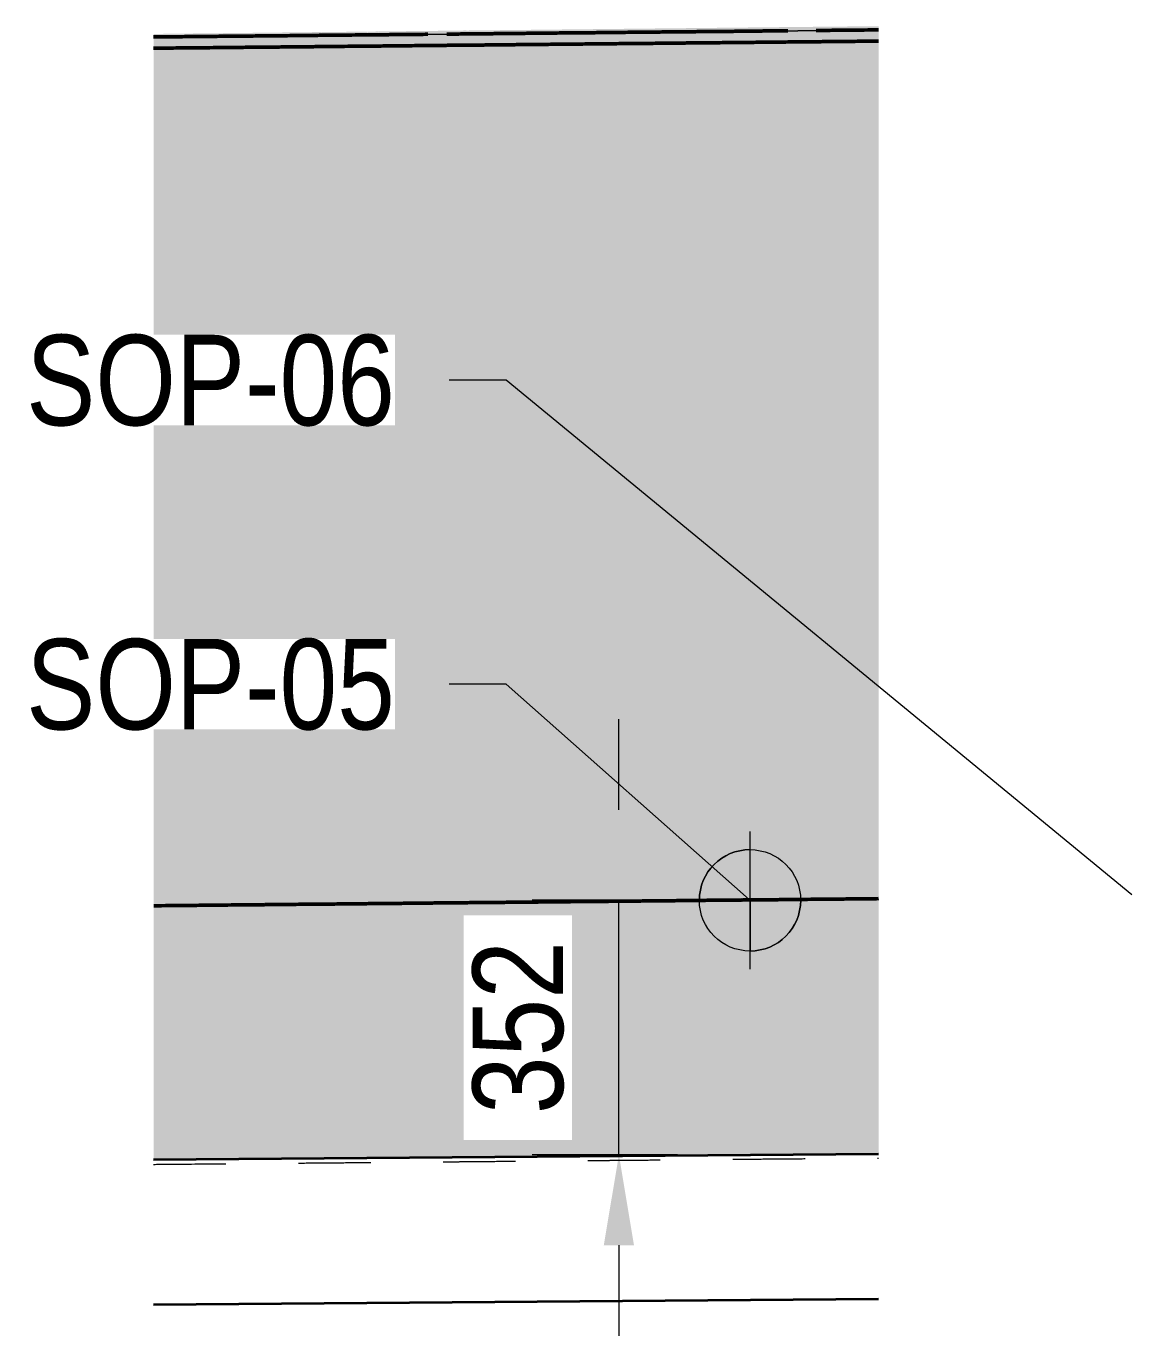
# Model space of a CAD drawing. Header units: metres. Extents: x 0 to 258, y 3 to 25.
# Drawn here: x 12.684 to 14.211, y 21.335 to 23.144 of the extents above; entities that cross this region are included whole.
import ezdxf

# ---------------------------------------------------------------- set-up
doc = ezdxf.new("R2010")
doc.units = ezdxf.units.M
doc.linetypes.add('JacobsDash', pattern=[0.0045, 0.003, -0.0015])
doc.layers.get('Defpoints').update_dxf_attribs({"color": 41})
for name, color, linetype, lineweight in [('A-ANNO-DIMS', 7, 'Continuous', 9), ('A-ANNO-NOTE', 7, 'Continuous', 9), ('A-FLOR', 7, 'Continuous', 50), ('A-FLOR-HDLN', 7, 'JacobsDash', 18), ('G-ANNO-TEXT', 7, 'Continuous', 9)]:
    doc.layers.add(name, color=color, linetype=linetype, lineweight=lineweight)
doc.styles.add('Arial Narrow_2', font='ARIALN.TTF', dxfattribs={"height": 0.125})
doc.dimstyles.new('Dimension_Standard_O__mm_', dxfattribs={"dimscale": 0.3048, "dimtxt": 0.127929, "dimasz": 0.410105, "dimexe": 0.393701, "dimexo": 0.246063, "dimgap": 0.246063, "dimtad": 1, "dimdec": 0, "dimlfac": 1000, "dimzin": 0, "dimdsep": 46, "dimtxsty": 'Arial Narrow_2', "dimsah": 1, "dimcen": 0.09, "dimaunit": 1, "dimadec": 4, "dimazin": 0, "dimtfac": 1, "dimtdec": 4, "dimtix": 1, "dimtmove": 0, "dimatfit": 3, "dimfxl": 1, "dimtvp": 1, "dimtfill": 1, "dimtolj": 1, "dimtzin": 0, "dimlwd": 18, "dimlwe": 18, "dimarcsym": 2})

# ---------------------------------------------------------------- blocks, each defined once
blk = doc.blocks.new('CS_SYMB_SETOUT POINT - 5mm-2022283-Section 151')
at = {"layer": 'A-ANNO-NOTE'}
h = blk.add_hatch(color=256, dxfattribs=at)
edge = h.paths.add_edge_path()
edge.add_line((360.8507, 22.0068), (360.8507, 21.9368))
edge.add_line((360.8507, 21.9368), (360.7807, 21.9368))
edge.add_arc((360.8507, 21.9368), 0.07, 90, 180, ccw=False)
h = blk.add_hatch(color=256, dxfattribs=at)
edge = h.paths.add_edge_path()
edge.add_line((360.8507, 21.8668), (360.8507, 21.9368))
edge.add_line((360.8507, 21.9368), (360.9207, 21.9368))
edge.add_arc((360.8507, 21.9368), 0.07, 270, 360, ccw=False)
for p, q in [((360.8507, 21.8418), (360.8507, 22.0318)), ((360.8507, 21.9368), (360.8507, 22.0068)), ((360.7557, 21.9368), (360.9457, 21.9368)), ((360.7807, 21.9368), (360.8507, 21.9368)), ((360.9207, 21.9368), (360.8507, 21.9368)), ((360.8507, 21.9368), (360.8507, 21.8668))]:
    blk.add_line(p, q, dxfattribs=at)
blk.add_circle((360.8507, 21.9368), 0.07, dxfattribs=at)
for start, end in [(90, 180), (270, 360)]:
    blk.add_arc((360.8507, 21.9368), 0.07, start, end, dxfattribs=at)
blk = doc.blocks.new('DIMBLOCK6-Section 151')
at = {"layer": 'A-ANNO-DIMS', "color": 0, "lineweight": 18, "transparency": 16777216}
for p, q in [((13.5025, 22.0618), (13.5025, 22.1868)), ((13.5136, 21.9368), (13.3825, 21.9368)), ((13.5025, 21.5853), (13.5025, 21.9368)), ((13.5836, 21.5853), (13.3825, 21.5853)), ((13.5025, 21.4603), (13.5025, 21.3353))]:
    blk.add_line(p, q, dxfattribs=at)
at = {"layer": 'A-ANNO-DIMS', "color": 0, "transparency": 16777216}
for points in [[(13.4816, 22.0618), (13.5233, 22.0618), (13.5025, 21.9368)], [(13.4816, 21.4603), (13.5233, 21.4603), (13.5025, 21.5853)]]:
    blk.add_solid(points, dxfattribs=at)
at = {"layer": 'Defpoints', "color": 0, "transparency": 16777216}
for p in [(13.5025, 21.9368), (13.5886, 21.9368), (13.6586, 21.5853)]:
    blk.add_point(p, dxfattribs=at)
at = {"layer": 'A-ANNO-DIMS', "color": 0, "lineweight": 18, "transparency": 16777216, "insert": (13.3637, 21.761), "char_height": 0.125, "width": 0.285099, "attachment_point": 5, "rotation": 90, "style": 'Arial Narrow_2', "bg_fill": 3, "box_fill_scale": 1.1, "bg_fill_color": 256, "bg_fill_true_color": 13158600, "bg_fill_transparency": 0}
blk.add_mtext('\\A1;352', dxfattribs=at)

msp = doc.modelspace()

# ---------------------------------------------------------------- hatches: boundary and pattern name
at = {"layer": 'A-FLOR', "lineweight": 5, "true_color": 0xc0c0c0}
h = msp.add_hatch(color=9, dxfattribs=at)
h.paths.add_polyline_path([(13.2916, 23.1381), (13.2916, 23.1383), (13.2829, 23.1382), (13.2792, 23.1381)])
h.paths.add_polyline_path([(13.1842, 23.1325), (13.8611, 23.1391), (13.8611, 23.1442), (13.7275, 23.1429), (13.2249, 23.1375), (13.1848, 23.1371)])
h.paths.add_polyline_path([(13.1701, 23.1324), (13.1842, 23.1325), (13.1848, 23.1371), (13.1845, 23.1371), (13.1705, 23.1369)])
h.paths.add_polyline_path([(13.1556, 23.1322), (13.1701, 23.1324), (13.1704, 23.1369), (13.1558, 23.1368), (13.1557, 23.1345)])
h.paths.add_polyline_path([(13.1406, 23.1321), (13.1556, 23.1322), (13.1552, 23.1368), (13.1408, 23.1366)])
h.paths.add_polyline_path([(13.1253, 23.1319), (13.1406, 23.1321), (13.1406, 23.1366), (13.1248, 23.1364)])
h.paths.add_polyline_path([(13.093, 23.1316), (13.1253, 23.1321), (13.1247, 23.1364), (13.092, 23.1361)])
h.paths.add_polyline_path([(12.8597, 23.1293), (13.093, 23.1316), (13.0918, 23.1361), (12.8597, 23.1335), (12.8597, 23.1293)])
for points in [[(12.8597, 23.1138), (13.8611, 23.1236), (13.8611, 23.1391), (12.8597, 23.1288), (12.8597, 23.1252)], [(12.8597, 21.9293), (13.8611, 21.9391), (13.8611, 23.1236), (12.8597, 23.1138), (12.8597, 21.9972)], [(12.8597, 21.5785), (13.8611, 21.5862), (13.8611, 21.9391), (12.8597, 21.9293), (12.8597, 21.6177)]]:
    msp.add_hatch(color=9, dxfattribs=at).paths.add_polyline_path(points)

# ---------------------------------------------------------------- linework, layer by layer
at = {"layer": 'A-FLOR', "lineweight": 35}
for p, q in [((13.8611, 21.5862), (12.8597, 21.5785)), ((12.8597, 21.3785), (13.8611, 21.3862))]:
    msp.add_line(p, q, dxfattribs=at)
at = {"layer": 'A-FLOR'}
for points, knots in [([(13.4614, 23.1352), (13.4649, 23.1352), (13.4737, 23.1353), (13.4878, 23.1355), (13.5036, 23.1356), (13.519, 23.1358), (13.5345, 23.1359), (13.5489, 23.1361), (13.5581, 23.1361), (13.5622, 23.1362)], [-0.883636697, -0.883636697, -0.883636697, -0.883636697, -0.883300781, -0.8828125, -0.882324219, -0.881835938, -0.881347656, -0.880859375, -0.880470629, -0.880470629, -0.880470629, -0.880470629]), ([(13.5622, 23.1362), (13.5632, 23.1362), (13.5668, 23.1362), (13.573, 23.1363), (13.5806, 23.1364), (13.5884, 23.1364), (13.5965, 23.1365), (13.6045, 23.1366), (13.615, 23.1367), (13.6261, 23.1368), (13.6343, 23.1369), (13.6375, 23.1369)], [-0.880470362, -0.880470362, -0.880470362, -0.880470362, -0.880371094, -0.880126953, -0.879882812, -0.879638672, -0.879394531, -0.879150391, -0.87890625, -0.878417969, -0.878095999, -0.878095999, -0.878095999, -0.878095999]), ([(13.6375, 23.1369), (13.6391, 23.1369), (13.6456, 23.137), (13.6531, 23.1371), (13.659, 23.1371), (13.6603, 23.1371)], [-0.878095601, -0.878095601, -0.878095601, -0.878095601, -0.8779296875, -0.8774414062, -0.877304238, -0.877304238, -0.877304238, -0.877304238]), ([(13.6603, 23.1371), (13.6635, 23.1372), (13.6691, 23.1372), (13.6766, 23.1373), (13.6808, 23.1373), (13.6827, 23.1374)], [-0.877304014, -0.877304014, -0.877304014, -0.877304014, -0.876953125, -0.8767089844, -0.876512476, -0.876512476, -0.876512476, -0.876512476]), ([(13.6827, 23.1374), (13.6832, 23.1374), (13.6883, 23.1374), (13.6958, 23.1375), (13.7028, 23.1376), (13.7052, 23.1376)], [-0.876512427, -0.876512427, -0.876512427, -0.876512427, -0.8764648438, -0.8759765625, -0.87572084, -0.87572084, -0.87572084, -0.87572084]), ([(13.7052, 23.1376), (13.7074, 23.1376), (13.7141, 23.1377), (13.7216, 23.1377), (13.727, 23.1378), (13.7276, 23.1378)], [-0.8757205079, -0.8757205079, -0.8757205079, -0.8757205079, -0.8754882812, -0.875, -0.874929477, -0.874929477, -0.874929477, -0.874929477]), ([(13.7749, 23.1383), (13.7778, 23.1383), (13.7854, 23.1384), (13.7928, 23.1384), (13.7973, 23.1385)], [-0.873346079, -0.873346079, -0.873346079, -0.873346079, -0.873046875, -0.8725585938, -0.8725585938, -0.8725585938, -0.8725585938]), ([(13.7973, 23.1385), (13.8018, 23.1385), (13.8089, 23.1386), (13.8163, 23.1387), (13.8192, 23.1387)], [-0.8725585938, -0.8725585938, -0.8725585938, -0.8725585938, -0.8720703125, -0.871762905, -0.871762905, -0.871762905, -0.871762905]), ([(13.8192, 23.1387), (13.8208, 23.1387), (13.8271, 23.1388), (13.8346, 23.1388), (13.8404, 23.1389), (13.8415, 23.1389)], [-0.8717626714, -0.8717626714, -0.8717626714, -0.8717626714, -0.8715820312, -0.87109375, -0.870971318, -0.870971318, -0.870971318, -0.870971318]), ([(12.8598, 23.1293), (12.8624, 23.1293), (12.8759, 23.1295), (12.8994, 23.1297), (12.9292, 23.13), (12.9484, 23.1302), (12.9578, 23.1303), (12.9581, 23.1303)], [-0.911365135, -0.911365135, -0.911365135, -0.911365135, -0.911132812, -0.91015625, -0.909179688, -0.908203125, -0.908175927, -0.908175927, -0.908175927, -0.908175927]), ([(12.9581, 23.1303), (12.967, 23.1304), (12.9814, 23.1305), (12.9953, 23.1306), (13.0007, 23.1307)], [-0.908175907, -0.908175907, -0.908175907, -0.908175907, -0.907226562, -0.906593158, -0.906593158, -0.906593158, -0.906593158]), ([(13.0007, 23.1307), (13.0037, 23.1307), (13.015, 23.1308), (13.0279, 23.131), (13.0378, 23.1311), (13.0399, 23.1311)], [-0.906592733, -0.906592733, -0.906592733, -0.906592733, -0.90625, -0.905273438, -0.905009559, -0.905009559, -0.905009559, -0.905009559]), ([(13.0399, 23.1311), (13.0455, 23.1311), (13.0587, 23.1313), (13.0785, 23.1315), (13.0992, 23.1317), (13.1192, 23.1319), (13.1328, 23.132), (13.1398, 23.1321), (13.1406, 23.1321)], [-0.905009473, -0.905009473, -0.905009473, -0.905009473, -0.904296875, -0.903320312, -0.90234375, -0.901367188, -0.900390625, -0.900260331, -0.900260331, -0.900260331, -0.900260331]), ([(13.1406, 23.1321), (13.146, 23.1321), (13.1574, 23.1322), (13.1719, 23.1324), (13.181, 23.1325), (13.1842, 23.1325)], [-0.900260037, -0.900260037, -0.900260037, -0.900260037, -0.899414062, -0.8984375, -0.897885276, -0.897885276, -0.897885276, -0.897885276]), ([(13.1842, 23.1325), (13.1867, 23.1325), (13.1949, 23.1326), (13.2086, 23.1327), (13.2197, 23.1328), (13.2251, 23.1329)], [-0.897885183, -0.897885183, -0.897885183, -0.897885183, -0.897460938, -0.896484375, -0.895511162, -0.895511162, -0.895511162, -0.895511162]), ([(13.2647, 23.1333), (13.2678, 23.1333), (13.2722, 23.1334), (13.2765, 23.1334), (13.2778, 23.1334)], [-0.8931357541, -0.8931357541, -0.8931357541, -0.8931357541, -0.892578125, -0.8923446158, -0.8923446158, -0.8923446158, -0.8923446158]), ([(13.4398, 23.1195), (13.4353, 23.1194), (13.4213, 23.1193), (13.4021, 23.1191), (13.384, 23.1189), (13.3716, 23.1188), (13.3607, 23.1187), (13.3517, 23.1186), (13.344, 23.1185), (13.3369, 23.1185), (13.3298, 23.1184), (13.3217, 23.1183), (13.3137, 23.1182), (13.303, 23.1181), (13.2895, 23.118), (13.2763, 23.1179), (13.2684, 23.1178), (13.2659, 23.1178)], [0.884313712, 0.884313712, 0.884313712, 0.884313712, 0.884765625, 0.885742188, 0.886230469, 0.88671875, 0.887207031, 0.887695312, 0.888183594, 0.888671875, 0.889160156, 0.889648438, 0.890136719, 0.890625, 0.891601562, 0.892578125, 0.893029802, 0.893029802, 0.893029802, 0.893029802]), ([(13.2778, 23.1334), (13.2819, 23.1334), (13.2914, 23.1335), (13.3035, 23.1337), (13.3143, 23.1338), (13.3223, 23.1338), (13.3303, 23.1339), (13.3365, 23.134), (13.3402, 23.134), (13.3416, 23.134)], [-0.892344167, -0.892344167, -0.892344167, -0.892344167, -0.891601562, -0.890625, -0.890136719, -0.889648438, -0.889160156, -0.888671875, -0.888386821, -0.888386821, -0.888386821, -0.888386821]), ([(13.3416, 23.134), (13.3426, 23.134), (13.3461, 23.1341), (13.3523, 23.1341), (13.3607, 23.1342), (13.3673, 23.1343), (13.3704, 23.1343)], [-0.888386232, -0.888386232, -0.888386232, -0.888386232, -0.888183594, -0.887695312, -0.887207031, -0.886803311, -0.886803311, -0.886803311, -0.886803311]), ([(13.3704, 23.1343), (13.3711, 23.1343), (13.3756, 23.1344), (13.3846, 23.1345), (13.3985, 23.1346), (13.4084, 23.1347), (13.4135, 23.1347)], [-0.886803058, -0.886803058, -0.886803058, -0.886803058, -0.88671875, -0.886230469, -0.885742188, -0.885220087, -0.885220087, -0.885220087, -0.885220087]), ([(13.4135, 23.1347), (13.418, 23.1348), (13.4274, 23.1349), (13.4414, 23.135), (13.453, 23.1351), (13.4598, 23.1352), (13.4614, 23.1352)], [-0.885219884, -0.885219884, -0.885219884, -0.885219884, -0.884765625, -0.884277344, -0.883789062, -0.88363671, -0.88363671, -0.88363671, -0.88363671]), ([(13.5653, 23.1207), (13.5651, 23.1207), (13.5598, 23.1206), (13.5493, 23.1205), (13.5339, 23.1204), (13.5185, 23.1202), (13.503, 23.1201), (13.4872, 23.1199), (13.4715, 23.1198), (13.4559, 23.1196), (13.4455, 23.1195), (13.4402, 23.1195), (13.4398, 23.1195)], [0.880352, 0.880352, 0.880352, 0.880352, 0.880371094, 0.880859375, 0.881347656, 0.881835938, 0.882324219, 0.8828125, 0.883300781, 0.883789062, 0.884277344, 0.884313641, 0.884313641, 0.884313641, 0.884313641]), ([(13.6405, 23.1214), (13.6361, 23.1214), (13.6267, 23.1213), (13.6144, 23.1212), (13.6039, 23.1211), (13.5958, 23.121), (13.5879, 23.1209), (13.5776, 23.1208), (13.5702, 23.1207), (13.5653, 23.1207)], [0.87797496, 0.87797496, 0.87797496, 0.87797496, 0.878417969, 0.87890625, 0.879150391, 0.879394531, 0.879638672, 0.879882812, 0.880351852, 0.880351852, 0.880351852, 0.880351852]), ([(13.6633, 23.1216), (13.6609, 23.1216), (13.6538, 23.1216), (13.6462, 23.1215), (13.6409, 23.1214), (13.6405, 23.1214)], [0.877182365, 0.877182365, 0.877182365, 0.877182365, 0.8774414062, 0.8779296875, 0.8779747369, 0.8779747369, 0.8779747369, 0.8779747369]), ([(13.686, 23.1219), (13.6853, 23.1219), (13.6822, 23.1218), (13.6767, 23.1218), (13.6699, 23.1217), (13.6654, 23.1217), (13.6633, 23.1216)], [0.8763899932, 0.8763899932, 0.8763899932, 0.8763899932, 0.8764648438, 0.8767089844, 0.876953125, 0.8771821625, 0.8771821625, 0.8771821625, 0.8771821625]), ([(13.7086, 23.1221), (13.705, 23.1221), (13.6975, 23.122), (13.69, 23.1219), (13.686, 23.1219)], [0.8755976214, 0.8755976214, 0.8755976214, 0.8755976214, 0.8759765625, 0.8763898094, 0.8763898094, 0.8763898094, 0.8763898094]), ([(13.7553, 23.1225), (13.7552, 23.1225), (13.7526, 23.1225), (13.7476, 23.1225), (13.7376, 23.1224), (13.7255, 23.1223), (13.7153, 23.1222), (13.7096, 23.1221), (13.7086, 23.1221)], [0.874012878, 0.874012878, 0.874012878, 0.874012878, 0.874023438, 0.874267578, 0.874511719, 0.875, 0.875488281, 0.875597156, 0.875597156, 0.875597156, 0.875597156]), ([(13.7789, 23.1228), (13.7758, 23.1227), (13.7681, 23.1227), (13.7601, 23.1226), (13.7553, 23.1225)], [0.8732206853, 0.8732206853, 0.8732206853, 0.8732206853, 0.8735351562, 0.8740126284, 0.8740126284, 0.8740126284, 0.8740126284]), ([(13.8015, 23.123), (13.8003, 23.123), (13.7945, 23.1229), (13.787, 23.1229), (13.7806, 23.1228), (13.7789, 23.1228)], [0.8724281422, 0.8724281422, 0.8724281422, 0.8724281422, 0.8725585938, 0.873046875, 0.8732205058, 0.8732205058, 0.8732205058, 0.8732205058]), ([(13.8236, 23.1232), (13.8195, 23.1232), (13.8121, 23.1231), (13.8048, 23.123), (13.8015, 23.123)], [0.8716360185, 0.8716360185, 0.8716360185, 0.8716360185, 0.8720703125, 0.872428134, 0.872428134, 0.872428134, 0.872428134]), ([(13.8463, 23.1234), (13.8439, 23.1234), (13.8368, 23.1233), (13.8292, 23.1233), (13.8241, 23.1232), (13.8236, 23.1232)], [0.8708434, 0.8708434, 0.8708434, 0.8708434, 0.87109375, 0.8715820312, 0.8716357622, 0.8716357622, 0.8716357622, 0.8716357622]), ([(12.9373, 23.1145), (12.9344, 23.1145), (12.9218, 23.1144), (12.8988, 23.1142), (12.8755, 23.1139), (12.8622, 23.1138), (12.8598, 23.1138)], [0.908877495, 0.908877495, 0.908877495, 0.908877495, 0.909179688, 0.91015625, 0.911132812, 0.911346444, 0.911346444, 0.911346444, 0.911346444]), ([(13.0225, 23.1154), (13.018, 23.1153), (13.0054, 23.1152), (12.9837, 23.115), (12.9598, 23.1148), (12.9439, 23.1146), (12.9373, 23.1145)], [0.905707962, 0.905707962, 0.905707962, 0.905707962, 0.90625, 0.907226562, 0.908203125, 0.908877239, 0.908877239, 0.908877239, 0.908877239]), ([(13.1419, 23.1165), (13.1405, 23.1165), (13.1328, 23.1165), (13.1186, 23.1163), (13.0986, 23.1161), (13.078, 23.1159), (13.0561, 23.1157), (13.0374, 23.1155), (13.026, 23.1154), (13.0225, 23.1154)], [0.900161562, 0.900161562, 0.900161562, 0.900161562, 0.900390625, 0.901367188, 0.90234375, 0.903320312, 0.904296875, 0.905273438, 0.905707751, 0.905707751, 0.905707751, 0.905707751]), ([(13.1854, 23.117), (13.1816, 23.1169), (13.1719, 23.1168), (13.1575, 23.1167), (13.1467, 23.1166), (13.1419, 23.1165)], [0.897784033, 0.897784033, 0.897784033, 0.897784033, 0.8984375, 0.899414062, 0.900161148, 0.900161148, 0.900161148, 0.900161148]), ([(13.2659, 23.1178), (13.263, 23.1177), (13.2547, 23.1177), (13.2355, 23.1175), (13.2137, 23.1172), (13.1949, 23.1171), (13.1873, 23.117), (13.1854, 23.117)], [0.89303059, 0.89303059, 0.89303059, 0.89303059, 0.893554688, 0.89453125, 0.896484375, 0.897460938, 0.897783618, 0.897783618, 0.897783618, 0.897783618]), ([(12.9437, 21.9301), (12.9346, 21.93), (12.9111, 21.9298), (12.8828, 21.9295), (12.8635, 21.9293), (12.8599, 21.9293)], [0.908761936, 0.908761936, 0.908761936, 0.908761936, 0.90970516, 0.911116017, 0.911433004, 0.911433004, 0.911433004, 0.911433004]), ([(13.0086, 21.9308), (13.0043, 21.9307), (12.9939, 21.9306), (12.9768, 21.9304), (12.9595, 21.9303), (12.9483, 21.9302), (12.9437, 21.9301)], [0.906381933, 0.906381933, 0.906381933, 0.906381933, 0.906883446, 0.907588874, 0.908294303, 0.908761876, 0.908761876, 0.908761876, 0.908761876]), ([(13.0656, 21.9313), (13.0652, 21.9313), (13.0594, 21.9313), (13.0481, 21.9311), (13.0313, 21.931), (13.018, 21.9308), (13.0103, 21.9308), (13.0086, 21.9308)], [0.90400219, 0.90400219, 0.90400219, 0.90400219, 0.904061732, 0.904767161, 0.905472589, 0.906178018, 0.906381813, 0.906381813, 0.906381813, 0.906381813]), ([(13.1622, 21.9323), (13.1586, 21.9322), (13.1461, 21.9321), (13.1289, 21.9319), (13.1098, 21.9317), (13.0952, 21.9316), (13.0805, 21.9315), (13.0705, 21.9314), (13.0657, 21.9313)], [0.899241442, 0.899241442, 0.899241442, 0.899241442, 0.899829162, 0.901240018, 0.901945447, 0.902650875, 0.903356304, 0.904001689, 0.904001689, 0.904001689, 0.904001689]), ([(13.2448, 21.9331), (13.2425, 21.933), (13.2363, 21.933), (13.2261, 21.9329), (13.2142, 21.9328), (13.202, 21.9326), (13.1897, 21.9325), (13.1772, 21.9324), (13.168, 21.9323), (13.1629, 21.9323), (13.1622, 21.9323)], [0.894481195, 0.894481195, 0.894481195, 0.894481195, 0.894891162, 0.895596591, 0.896302019, 0.897007448, 0.897712876, 0.898418305, 0.899123733, 0.899241309, 0.899241309, 0.899241309, 0.899241309]), ([(13.2712, 21.9333), (13.264, 21.9333), (13.2553, 21.9332), (13.2465, 21.9331), (13.2448, 21.9331)], [0.892895017, 0.892895017, 0.892895017, 0.892895017, 0.894185734, 0.894481068, 0.894481068, 0.894481068, 0.894481068]), ([(13.3105, 21.9337), (13.3097, 21.9337), (13.305, 21.9337), (13.2926, 21.9335), (13.2803, 21.9334), (13.2718, 21.9333), (13.2712, 21.9333)], [0.890514637, 0.890514637, 0.890514637, 0.890514637, 0.890658592, 0.89136402, 0.892774877, 0.892894447, 0.892894447, 0.892894447, 0.892894447]), ([(13.4003, 21.9346), (13.3939, 21.9345), (13.3813, 21.9344), (13.3649, 21.9342), (13.3523, 21.9341), (13.3418, 21.934), (13.3333, 21.9339), (13.3255, 21.9339), (13.3186, 21.9338), (13.3136, 21.9337), (13.3105, 21.9337)], [0.885754582, 0.885754582, 0.885754582, 0.885754582, 0.886426021, 0.88713145, 0.887836878, 0.888542307, 0.889247735, 0.889600449, 0.889953163, 0.890514323, 0.890514323, 0.890514323, 0.890514323]), ([(13.4473, 21.935), (13.4458, 21.935), (13.4408, 21.935), (13.4325, 21.9349), (13.4219, 21.9348), (13.4114, 21.9347), (13.4043, 21.9346), (13.4006, 21.9346), (13.4003, 21.9346)], [0.884167327, 0.884167327, 0.884167327, 0.884167327, 0.884309736, 0.88466245, 0.885015164, 0.885367879, 0.885720593, 0.885754076, 0.885754076, 0.885754076, 0.885754076]), ([(13.523, 21.9358), (13.5224, 21.9358), (13.5182, 21.9357), (13.5065, 21.9356), (13.4875, 21.9354), (13.4663, 21.9352), (13.453, 21.9351), (13.4473, 21.935)], [0.881787214, 0.881787214, 0.881787214, 0.881787214, 0.881840736, 0.882193451, 0.882898879, 0.883604307, 0.884167203, 0.884167203, 0.884167203, 0.884167203]), ([(13.6485, 21.937), (13.6471, 21.937), (13.6381, 21.9369), (13.6217, 21.9368), (13.5993, 21.9365), (13.577, 21.9363), (13.5547, 21.9361), (13.5367, 21.9359), (13.5261, 21.9358), (13.523, 21.9358)], [0.877820332, 0.877820332, 0.877820332, 0.877820332, 0.87796088, 0.878666308, 0.879371737, 0.880077165, 0.880782594, 0.881488022, 0.881787204, 0.881787204, 0.881787204, 0.881787204]), ([(13.6734, 21.9373), (13.6711, 21.9372), (13.6628, 21.9372), (13.6545, 21.9371), (13.6485, 21.937)], [0.8770269732, 0.8770269732, 0.8770269732, 0.8770269732, 0.8772554515, 0.8778201546, 0.8778201546, 0.8778201546, 0.8778201546]), ([(13.6979, 21.9375), (13.6947, 21.9375), (13.6866, 21.9374), (13.6784, 21.9373), (13.6734, 21.9373)], [0.8762338985, 0.8762338985, 0.8762338985, 0.8762338985, 0.876550023, 0.8770269571, 0.8770269571, 0.8770269571, 0.8770269571]), ([(13.7222, 21.9377), (13.7181, 21.9377), (13.71, 21.9376), (13.7019, 21.9375), (13.6979, 21.9375)], [0.8754402732, 0.8754402732, 0.8754402732, 0.8754402732, 0.8758445946, 0.8762335827, 0.8762335827, 0.8762335827, 0.8762335827]), ([(13.7469, 21.938), (13.7417, 21.9379), (13.7335, 21.9378), (13.7253, 21.9378), (13.7222, 21.9377)], [0.8746468337, 0.8746468337, 0.8746468337, 0.8746468337, 0.8751391662, 0.8754402082, 0.8754402082, 0.8754402082, 0.8754402082]), ([(13.7723, 21.9382), (13.766, 21.9382), (13.7575, 21.9381), (13.7492, 21.938), (13.7469, 21.938)], [0.8738536964, 0.8738536964, 0.8738536964, 0.8738536964, 0.8744337377, 0.874646629, 0.874646629, 0.874646629, 0.874646629]), ([(13.8235, 21.9387), (13.823, 21.9387), (13.8149, 21.9386), (13.8063, 21.9386), (13.7983, 21.9385), (13.7979, 21.9385)], [0.8722667103, 0.8722667103, 0.8722667103, 0.8722667103, 0.8723174524, 0.8730228808, 0.8730600848, 0.8730600848, 0.8730600848, 0.8730600848]), ([(13.8489, 21.939), (13.8475, 21.939), (13.839, 21.9389), (13.8305, 21.9388), (13.8235, 21.9387)], [0.8714735516, 0.8714735516, 0.8714735516, 0.8714735516, 0.871612024, 0.8722666416, 0.8722666416, 0.8722666416, 0.8722666416])]:
    msp.add_open_spline(points, degree=3, knots=knots, dxfattribs=at)
for points in [[(13.7276, 23.1378), (13.7303, 23.1378), (13.733, 23.1379), (13.7357, 23.1379)], [(13.8415, 23.1389), (13.848, 23.139), (13.8545, 23.139), (13.8611, 23.1391)], [(13.2251, 23.1329), (13.2296, 23.1329), (13.234, 23.133), (13.2384, 23.133)], [(13.8611, 23.1236), (13.8561, 23.1235), (13.8512, 23.1235), (13.8463, 23.1234)], [(13.7979, 21.9385), (13.7894, 21.9384), (13.7808, 21.9383), (13.7723, 21.9382)], [(13.8611, 21.9391), (13.857, 21.939), (13.853, 21.939), (13.8489, 21.939)]]:
    msp.add_open_spline(points, degree=3, dxfattribs=at)
at = {"layer": 'A-FLOR-HDLN'}
for points, knots in [([(13.7358, 23.1379), (13.7372, 23.1379), (13.741, 23.1379), (13.7475, 23.138), (13.7573, 23.1381), (13.7665, 23.1382), (13.7731, 23.1383), (13.7749, 23.1383)], [-0.874652724, -0.874652724, -0.874652724, -0.874652724, -0.874511719, -0.874267578, -0.874023438, -0.873535156, -0.873346079, -0.873346079, -0.873346079, -0.873346079]), ([(13.2384, 23.133), (13.2395, 23.133), (13.2459, 23.1331), (13.2547, 23.1332), (13.2624, 23.1333), (13.2647, 23.1333)], [-0.894718928, -0.894718928, -0.894718928, -0.894718928, -0.89453125, -0.893554688, -0.893135754, -0.893135754, -0.893135754, -0.893135754]), ([(12.8597, 21.5721), (12.8709, 21.5722), (12.9072, 21.5725), (12.9688, 21.5731), (13.0318, 21.5736), (13.0822, 21.5741), (13.12, 21.5744), (13.1578, 21.5747), (13.1956, 21.5751), (13.2269, 21.5753), (13.2521, 21.5756), (13.271, 21.5757), (13.2901, 21.5759), (13.3159, 21.5761), (13.3415, 21.5764), (13.366, 21.5766), (13.39, 21.5768), (13.4202, 21.577), (13.4525, 21.5773), (13.4785, 21.5776), (13.4978, 21.5777), (13.5169, 21.5779), (13.5421, 21.5781), (13.5735, 21.5784), (13.6115, 21.5787), (13.6493, 21.5791), (13.687, 21.5794), (13.7247, 21.5797), (13.7626, 21.58), (13.8005, 21.5803), (13.8333, 21.5806), (13.8535, 21.5807), (13.8611, 21.5807)], [-0.76281939, -0.76281939, -0.76281939, -0.76281939, -0.76023392, -0.75438596, -0.74853801, -0.74561404, -0.74269006, -0.73976608, -0.73684211, -0.73391813, -0.73245614, -0.73099415, -0.72953216, -0.72807018, -0.7251462, -0.72368421, -0.72222222, -0.71929825, -0.71637427, -0.71491228, -0.71345029, -0.7119883, -0.71052632, -0.70760234, -0.70467836, -0.70175439, -0.69883041, -0.69590643, -0.69298246, -0.69005848, -0.6871345, -0.68538615, -0.68538615, -0.68538615, -0.68538615])]:
    msp.add_open_spline(points, degree=3, knots=knots, dxfattribs=at)
at = {"layer": 'G-ANNO-TEXT'}
for p, q in [((13.2712, 22.6554), (13.268, 22.6554)), ((13.3466, 22.6554), (13.2712, 22.6554)), ((14.211, 21.9443), (13.3466, 22.6554)), ((13.2712, 22.2354), (13.268, 22.2354)), ((13.3466, 22.2354), (13.2712, 22.2354)), ((13.6824, 21.9381), (13.3466, 22.2354))]:
    msp.add_line(p, q, dxfattribs=at)

# ---------------------------------------------------------------- block references
at = {"layer": 'A-ANNO-NOTE'}
msp.add_blockref('CS_SYMB_SETOUT POINT - 5mm-2022283-Section 151', (-347.1671, 0), dxfattribs=at)

# ---------------------------------------------------------------- next in the draw order: texts
at = {"layer": 'G-ANNO-TEXT', "char_height": 0.125, "attachment_point": 1, "style": 'Arial Narrow_2', "bg_fill": 3, "box_fill_scale": 1, "bg_fill_color": 256, "bg_fill_true_color": 13158600, "bg_fill_transparency": 0}
for s, insert in [('SOP-06', (12.6837, 22.7179)), ('SOP-05', (12.6837, 22.2979))]:
    msp.add_mtext(s, dxfattribs=dict(at, insert=insert))

# ---------------------------------------------------------------- next in the draw order: dimensions: what is measured, and where the dimension line sits
at = {"layer": 'A-ANNO-DIMS', "lineweight": 18}
dim = msp.add_linear_dim(base=(13.50247, 21.93681), p1=(13.65859, 21.58528), p2=(13.58859, 21.93681), angle=90, dimstyle='Dimension_Standard_O__mm_', override={"dimpost": '<>', "dimfxl": 0.35843}, dxfattribs=at)
dim.commit()
dim.dimension.update_dxf_attribs({"geometry": 'DIMBLOCK6-Section 151', "text_midpoint": (13.36365, 21.76105)})

doc.saveas('drawing.dxf')
